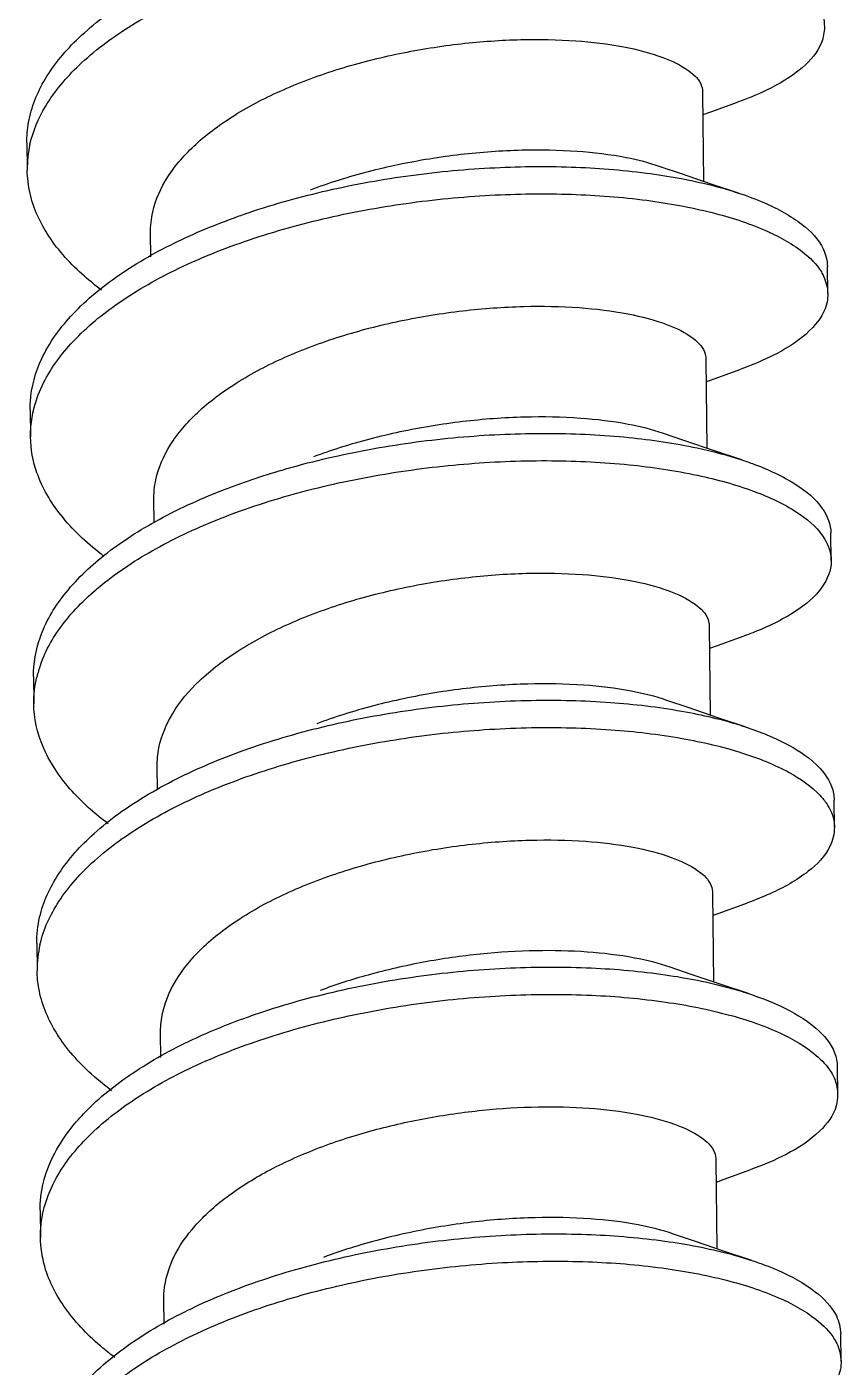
# Model space of a CAD drawing. Header units: millimetres. Extents: x -2947 to 97, y -3022 to 322.
# Drawn here: x -1216.83 to -1213.77, y -2360.47 to -2355.44 of the extents above; entities that cross this region are included whole.
import ezdxf

# ---------------------------------------------------------------- set-up
doc = ezdxf.new("R2010")
doc.units = ezdxf.units.MM
doc.layers.get('0').update_dxf_attribs({"linetype": 'CONTINUOUS'})

msp = doc.modelspace()

# ---------------------------------------------------------------- linework, layer by layer
at = {"color": 7}
for p, q in [((-1214.285522335595, -2356.019185327611, 1e-08), (-1214.289664272396, -2355.68566337621, 1e-08)), ((-1214.259867767795, -2355.75737413251, 1e-08), (-1214.159604768195, -2355.72132818921, 1e-08)), ((-1214.288643352096, -2355.76787113211, 1e-08), (-1214.259867767795, -2355.75737413251, 1e-08)), ((-1216.827523405396, -2355.873824058311, 1e-08), (-1216.826250624695, -2355.976312414611, 1e-08)), ((-1214.370389850695, -2355.990584983011, 1e-08), (-1214.449471939195, -2355.96341626081, 1e-08)), ((-1214.258307534996, -2356.028356712811, 1e-08), (-1214.370389850695, -2355.990584983011, 1e-08)), ((-1214.155365263495, -2356.062507683011, 1e-08), (-1214.258307534996, -2356.028356712811, 1e-08)), ((-1216.362173485695, -2356.30176042841, 1e-08), (-1216.363281412396, -2356.212546640211, 1e-08)), ((-1213.820259453895, -2356.440113124211, 1e-08), (-1213.821532234496, -2356.337624767911, 1e-08)), ((-1214.273077368895, -2357.02129370081, 1e-08), (-1214.277219305696, -2356.687771749411, 1e-08)), ((-1214.247422801095, -2356.75948250581, 1e-08), (-1214.147159801595, -2356.723436562411, 1e-08)), ((-1214.276198385395, -2356.769979505311, 1e-08), (-1214.247422801095, -2356.75948250581, 1e-08)), ((-1216.815078438696, -2356.875932431511, 1e-08), (-1216.813805657995, -2356.978420787911, 1e-08)), ((-1214.357944883995, -2356.992693356311, 1e-08), (-1214.437026972595, -2356.965524634011, 1e-08)), ((-1214.245862568396, -2357.030465086011, 1e-08), (-1214.357944883995, -2356.992693356311, 1e-08)), ((-1214.142920296895, -2357.064616056211, 1e-08), (-1214.245862568396, -2357.030465086011, 1e-08)), ((-1216.349772732395, -2357.300308600611, 1e-08), (-1216.350836445695, -2357.214655013511, 1e-08)), ((-1213.807814487195, -2357.442221497511, 1e-08), (-1213.809087267896, -2357.339733141111, 1e-08)), ((-1214.260632402295, -2358.02340207411, 1e-08), (-1214.264774339096, -2357.689880122711, 1e-08)), ((-1214.263753418795, -2357.772087878611, 1e-08), (-1214.234977834495, -2357.761590879011, 1e-08)), ((-1214.234977834495, -2357.761590879011, 1e-08), (-1214.134714834895, -2357.725544935611, 1e-08)), ((-1216.802633472096, -2357.878040804811, 1e-08), (-1216.801360691395, -2357.980529161111, 1e-08)), ((-1214.345499917395, -2357.994801729511, 1e-08), (-1214.424582005895, -2357.967633007311, 1e-08)), ((-1214.233417601695, -2358.032573459311, 1e-08), (-1214.345499917395, -2357.994801729511, 1e-08)), ((-1214.130475330295, -2358.06672442951, 1e-08), (-1214.233417601695, -2358.032573459311, 1e-08)), ((-1216.337307589495, -2358.304041629211, 1e-08), (-1216.338391479095, -2358.216763386711, 1e-08)), ((-1213.795369520595, -2358.444329870711, 1e-08), (-1213.796642301296, -2358.341841514311, 1e-08)), ((-1214.248187435596, -2359.025510447311, 1e-08), (-1214.252329372496, -2358.691988495911, 1e-08)), ((-1214.251308620496, -2358.77418269291, 1e-08), (-1214.229093978995, -2358.76607351341, 1e-08)), ((-1214.229093978995, -2358.76607351341, 1e-08), (-1214.122164120696, -2358.727615499611, 1e-08)), ((-1216.790188505395, -2358.88014917801, 1e-08), (-1216.788915724695, -2358.98263753431, 1e-08)), ((-1214.333054950695, -2358.99691010281, 1e-08), (-1214.412137039295, -2358.969741380511, 1e-08)), ((-1214.220972635095, -2359.034681832511, 1e-08), (-1214.333054950695, -2358.99691010281, 1e-08)), ((-1214.118030363595, -2359.06883280271, 1e-08), (-1214.220972635095, -2359.034681832511, 1e-08)), ((-1216.324835988695, -2359.308294670311, 1e-08), (-1216.325946512495, -2359.218871760011, 1e-08)), ((-1213.782924553895, -2359.446438243911, 1e-08), (-1213.784197334596, -2359.343949887611, 1e-08)), ((-1214.235742468996, -2360.027618820611, 1e-08), (-1214.239884405795, -2359.694096869211, 1e-08)), ((-1214.238863485495, -2359.776304625011, 1e-08), (-1214.210087901195, -2359.765807625511, 1e-08)), ((-1214.210087901195, -2359.765807625511, 1e-08), (-1214.109824901695, -2359.729761682111, 1e-08)), ((-1216.777743538795, -2359.882257551211, 1e-08), (-1216.776470758095, -2359.98474590761, 1e-08)), ((-1214.320609984095, -2359.99901847601, 1e-08), (-1214.399692072596, -2359.971849753811, 1e-08)), ((-1214.208527668495, -2360.036790205811, 1e-08), (-1214.320609984095, -2359.99901847601, 1e-08)), ((-1214.105585396995, -2360.070941176011, 1e-08), (-1214.208527668495, -2360.036790205811, 1e-08)), ((-1216.312392168295, -2360.310310745811, 1e-08), (-1216.313501545795, -2360.220980133211, 1e-08)), ((-1213.770479587295, -2360.44854661721, 1e-08), (-1213.771752367996, -2360.34605826081, 1e-08))]:
    msp.add_line(p, q, dxfattribs=at)
for centre, radius, start, end in [((-1216.416556203895, -2355.970511150711, 1e-08), 0.4095405429, 167.0722234227725, 180.811285986561), ((-1214.027889356295, -2357.476735542811, 1e-08), 0.2266402113, 33.87768690988183, 34.1312603050741), ((-1216.350778788295, -2357.983342083511, 1e-08), 0.4511656492, 160.8053921230741, 166.7360482625997), ((-1216.368589739295, -2358.978122765511, 1e-08), 0.4201690744, 167.1410192868743, 180.6153924642932)]:
    msp.add_arc(centre, radius, start, end, dxfattribs=at)
for points, start_tangent, end_tangent in [([(-1216.815716060996, -2355.878887656411, 1e-08), (-1216.757519827596, -2355.737039018711, 1e-08), (-1216.631424698796, -2355.582340074611, 1e-08), (-1216.447221529995, -2355.440657469811, 1e-08), (-1216.213137179396, -2355.316801618811, 1e-08), (-1215.939621237296, -2355.214788566311, 1e-08), (-1215.638880386995, -2355.13766103031, 1e-08), (-1215.324334468295, -2355.087352816711, 1e-08), (-1215.010018482395, -2355.064602647911, 1e-08), (-1214.709957184395, -2355.068921245211, 1e-08), (-1214.437540132895, -2355.098613131111, 1e-08), (-1214.204925043995, -2355.150852180511, 1e-08), (-1214.022496037095, -2355.221807554811, 1e-08), (-1213.898400912695, -2355.306814405911, 1e-08), (-1213.860179461395, -2355.35227236731, 1e-08)], (0.2234260978810866, 0.9747208722427313), (0.5468291230234762, -0.8372442357002977)), ([(-1216.827328472795, -2355.873821535611, 1e-08), (-1216.821142164495, -2355.796875516211, 1e-08), (-1216.758792608295, -2355.634550662311, 1e-08), (-1216.632697479495, -2355.479851718211, 1e-08), (-1216.448494310695, -2355.33816911341, 1e-08), (-1216.214409960095, -2355.214313262411, 1e-08), (-1216.049516618395, -2355.148540842011, 1e-08)], (-0.01294030414130141, 0.9999162707590725), (0.9416452198937902, 0.3366070109952784)), ([(-1213.860179461395, -2355.35227236731, 1e-08), (-1213.838188081995, -2355.400581744211, 1e-08), (-1213.833532571295, -2355.438005097511, 1e-08)], (0.5468291229652805, -0.8372442357383072), (0.0004184964622882094, -0.9999999124303517)), ([(-1213.833532571295, -2355.438005097511, 1e-08), (-1213.844559327196, -2355.497428208311, 1e-08), (-1213.917249407895, -2355.591535229111, 1e-08), (-1214.053037881095, -2355.67720630861, 1e-08), (-1214.159587913595, -2355.721375355411, 1e-08)], (0.0004184959220286516, -0.9999999124305778), (-0.9416817033333387, -0.3365049325154416)), ([(-1216.363142704696, -2356.21277171351, 1e-08), (-1216.354875306295, -2356.13351828851, 1e-08), (-1216.298293752596, -2356.001853321311, 1e-08), (-1216.193492881396, -2355.879489111011, 1e-08), (-1216.047111047395, -2355.769641847311, 1e-08), (-1215.864588736795, -2355.67415995081, 1e-08), (-1215.653771344695, -2355.595957359711, 1e-08), (-1215.428668757795, -2355.538402854711, 1e-08), (-1215.196762797096, -2355.501574252811, 1e-08), (-1214.972989336695, -2355.48609074571, 1e-08), (-1214.767006630495, -2355.490586855411, 1e-08)], (-0.01172310283830131, 0.9999312820688443), (0.9974433968537268, -0.07146096887741303)), ([(-1214.767006630495, -2355.490586855411, 1e-08), (-1214.585993950295, -2355.513534506811, 1e-08), (-1214.440546189395, -2355.552755844011, 1e-08), (-1214.342093332695, -2355.60354621441, 1e-08), (-1214.294475814595, -2355.660721173811, 1e-08), (-1214.290875601296, -2355.685542240911, 1e-08)], (0.9974433968543246, -0.07146096886907162), (-0.007247378189997058, -0.9999737374098238)), ([(-1214.761843804896, -2355.906314021411, 1e-08), (-1214.969319202195, -2355.90185439481, 1e-08), (-1215.198646751295, -2355.918108546411, 1e-08), (-1215.433462580695, -2355.95619794401, 1e-08), (-1215.658245403096, -2356.014691777111, 1e-08), (-1215.763928229795, -2356.051032618411, 1e-08)], (-0.9974433968556103, 0.07146096885112478), (-0.9363107383114991, -0.351172609015247)), ([(-1214.449490788196, -2355.963470824711, 1e-08), (-1214.577524610095, -2355.929898646511, 1e-08), (-1214.761843804896, -2355.906314021411, 1e-08)], (-0.9451919844505388, 0.3265151030663855), (-0.9974433968634977, 0.07146096874103358)), ([(-1216.547314852195, -2356.426609047311, 1e-08), (-1216.611293029395, -2356.37462819851, 1e-08), (-1216.745108968495, -2356.223885861111, 1e-08), (-1216.815676371795, -2356.06358439211, 1e-08), (-1216.826055692095, -2355.976309891911, 1e-08)], (-0.799443084952483, 0.6007418363337591), (-0.01294030414913605, 0.9999162707589709)), ([(-1216.037067881995, -2356.150659760211, 1e-08), (-1216.011286882396, -2356.141595986011, 1e-08), (-1215.717115291895, -2356.056988073411, 1e-08), (-1215.405149182095, -2355.998757995911, 1e-08), (-1215.089308596496, -2355.96799747871, 1e-08), (-1214.783686227195, -2355.964574188311, 1e-08), (-1214.501919437095, -2355.987137629911, 1e-08), (-1214.256582571795, -2356.033179325911, 1e-08), (-1214.155345949596, -2356.062449118211, 1e-08)], (0.9416763703996576, 0.3365198559237283), (0.9496886464065507, -0.3131955856752993)), ([(-1216.802794271495, -2356.879400746111, 1e-08), (-1216.769937917495, -2356.785770488911, 1e-08), (-1216.661903630695, -2356.628280707811, 1e-08), (-1216.493843168995, -2356.48229074561, 1e-08), (-1216.273264062795, -2356.352802954811, 1e-08), (-1216.010014101695, -2356.244084342411, 1e-08), (-1215.715842511195, -2356.159476429711, 1e-08), (-1215.403876401396, -2356.101246352311, 1e-08), (-1215.088035815795, -2356.07048583501, 1e-08), (-1214.782413446495, -2356.067062544711, 1e-08), (-1214.500646656395, -2356.089625986311, 1e-08), (-1214.255309791095, -2356.135667682311, 1e-08), (-1214.057353858995, -2356.201632951411, 1e-08), (-1213.915618548795, -2356.283079307111, 1e-08), (-1213.844884671795, -2356.358753060211, 1e-08)], (0.2286282166615294, 0.9735138101466095), (0.5083287840759246, -0.8611630782145111)), ([(-1214.155345949596, -2356.062449118211, 1e-08), (-1214.058626639696, -2356.099144595011, 1e-08), (-1213.916891329495, -2356.180590950811, 1e-08), (-1213.837711108695, -2356.272386061411, 1e-08), (-1213.822220985895, -2356.337645027711, 1e-08)], (0.9496886464141584, -0.3131955856522302), (0.02940253879489956, -0.9995676518937647)), ([(-1216.815016566495, -2356.87593148811, 1e-08), (-1216.814386078396, -2356.846756941611, 1e-08), (-1216.771210698196, -2356.683282132511, 1e-08), (-1216.663176411296, -2356.525792351511, 1e-08), (-1216.495115949695, -2356.37980238921, 1e-08), (-1216.274536843496, -2356.250314598411, 1e-08), (-1216.037067881995, -2356.150659760211, 1e-08)], (-0.01524514118220968, 0.99988378608233), (0.9416763704116797, 0.336519855890087)), ([(-1213.844884671795, -2356.358753060211, 1e-08), (-1213.836438327995, -2356.374874417711, 1e-08), (-1213.820948205296, -2356.440133384011, 1e-08)], (0.5083287846254206, -0.8611630778901536), (0.02940253849469334, -0.9995676519025954)), ([(-1213.820948205296, -2356.440133384011, 1e-08), (-1213.823360175695, -2356.47142480511, 1e-08), (-1213.876985527296, -2356.566925093511, 1e-08), (-1213.994943474095, -2356.655616700411, 1e-08), (-1214.147160885296, -2356.723433530911, 1e-08)], (0.02940253868128175, -0.9995676518971067), (-0.9416399055619086, -0.3366218772649216)), ([(-1216.350709807595, -2357.214720655911, 1e-08), (-1216.343256459096, -2357.139385243311, 1e-08), (-1216.289398983395, -2357.00958627601, 1e-08), (-1216.187020234596, -2356.887148315211, 1e-08), (-1216.041249170795, -2356.77588075321, 1e-08), (-1215.858915745396, -2356.679269825911, 1e-08), (-1215.650963261995, -2356.601072984311, 1e-08), (-1215.426180439595, -2356.542579151211, 1e-08), (-1215.191364610195, -2356.50448975361, 1e-08), (-1214.962037061195, -2356.488235602011, 1e-08), (-1214.754561663796, -2356.492695228611, 1e-08)], (-0.01157109651938901, 0.9999330526216939), (0.9974433968564029, -0.07146096884006158)), ([(-1214.754561663796, -2356.492695228611, 1e-08), (-1214.570242468996, -2356.516279853711, 1e-08), (-1214.423109753596, -2356.556749295411, 1e-08), (-1214.325221610095, -2356.60905306211, 1e-08), (-1214.280491974596, -2356.66732564631, 1e-08), (-1214.278224351995, -2356.687700395411, 1e-08)], (0.9974433968504532, -0.07146096892310544), (-0.02056801976788913, -0.9997884559059621)), ([(-1216.813743785796, -2356.97841984451, 1e-08), (-1216.813113297695, -2356.949245297911, 1e-08), (-1216.802794271495, -2356.879400746111, 1e-08)], (-0.01524514104085215, 0.9998837860844851), (0.2286282170919704, 0.9735138100455211)), ([(-1214.749398838296, -2356.908422394711, 1e-08), (-1214.959383535895, -2356.904026195511, 1e-08), (-1215.191066227196, -2356.920785342611, 1e-08), (-1215.426768890195, -2356.959519831511, 1e-08), (-1215.651009867496, -2357.018446142611, 1e-08), (-1215.751483377695, -2357.053140685511, 1e-08)], (-0.99744339685223, 0.07146096889830696), (-0.9363172059244441, -0.3511553643187613)), ([(-1214.437031828795, -2356.965538654211, 1e-08), (-1214.570160480995, -2356.931032085911, 1e-08), (-1214.749398838296, -2356.908422394711, 1e-08)], (-0.9449215500034899, 0.3272969054833884), (-0.997443396857222, 0.07146096882862904)), ([(-1216.539473576095, -2357.425206929211, 1e-08), (-1216.548897628295, -2357.41797770621, 1e-08), (-1216.700093712295, -2357.27101498311, 1e-08), (-1216.789487187196, -2357.112923648311, 1e-08), (-1216.813743785796, -2356.97841984451, 1e-08)], (-0.7965554985920024, 0.6045654122283596), (-0.01524514118103002, 0.9998837860823478)), ([(-1216.024622974895, -2357.152767969611, 1e-08), (-1215.792570349295, -2357.081037484311, 1e-08), (-1215.484362975196, -2357.014978004211, 1e-08), (-1215.168191338695, -2356.976195930811, 1e-08), (-1214.858162883895, -2356.964916375611, 1e-08), (-1214.568111311195, -2356.980138923211, 1e-08), (-1214.310980140496, -2357.019682210011, 1e-08), (-1214.142904237395, -2357.064567525811, 1e-08)], (0.9415782771908398, 0.3367942219253921), (0.94936952160008, -0.3141616008630516)), ([(-1216.776862928096, -2357.835008847511, 1e-08), (-1216.687298780595, -2357.675195292411, 1e-08), (-1216.536016859395, -2357.52532163571, 1e-08), (-1216.329777034095, -2357.390563289711, 1e-08), (-1216.077788128195, -2357.275422120011, 1e-08), (-1215.791297568596, -2357.18352584061, 1e-08), (-1215.483090194495, -2357.117466360511, 1e-08), (-1215.166918558096, -2357.078684287211, 1e-08), (-1214.856890103295, -2357.067404732011, 1e-08), (-1214.566838530596, -2357.082627279511, 1e-08), (-1214.309707359795, -2357.122170566411, 1e-08), (-1214.096973160196, -2357.182769483811, 1e-08), (-1213.938134147695, -2357.260220672911, 1e-08), (-1213.840286940195, -2357.349569828711, 1e-08)], (0.3285927153199811, 0.9444717187076814), (0.5610899644028994, -0.8277548259275528)), ([(-1214.142904237395, -2357.064567525811, 1e-08), (-1214.098245940795, -2357.080281127411, 1e-08), (-1213.939406928396, -2357.157732316611, 1e-08), (-1213.841559720795, -2357.247081472311, 1e-08), (-1213.809098376895, -2357.33973333411, 1e-08)], (0.9493695216056254, -0.3141616008462936), (0.01736990010357966, -0.9998491319046048)), ([(-1216.802605189396, -2357.878040517011, 1e-08), (-1216.778135708795, -2357.732520491211, 1e-08), (-1216.688571561195, -2357.57270693601, 1e-08), (-1216.537289639996, -2357.42283327941, 1e-08), (-1216.331049814796, -2357.288074933311, 1e-08), (-1216.079060908896, -2357.172933763711, 1e-08), (-1216.024622974895, -2357.152767969611, 1e-08)], (-0.01017237637532545, 0.9999482600409277), (0.941578277201227, 0.3367942218963522)), ([(-1213.839725983096, -2357.35040134161, 1e-08), (-1213.807825596195, -2357.44222169041, 1e-08)], (0.5574210842753398, -0.8302299288783226), (0.01736990052348773, -0.99984913189731)), ([(-1213.807825596195, -2357.44222169041, 1e-08), (-1213.807810327595, -2357.445332466111, 1e-08), (-1213.842170151195, -2357.541738312011, 1e-08), (-1213.941853984695, -2357.632988431611, 1e-08), (-1214.102438528795, -2357.713513631911, 1e-08), (-1214.134702661095, -2357.725578867511, 1e-08)], (0.01736990020636807, -0.9998491319028191), (-0.9412550469854529, -0.3376965154164499)), ([(-1216.338257457895, -2358.216759187711, 1e-08), (-1216.331589885496, -2358.14522781191, 1e-08), (-1216.279996774595, -2358.016653038411, 1e-08), (-1216.179902709095, -2357.89430822451, 1e-08), (-1216.035426375895, -2357.78220480351, 1e-08), (-1215.852124708595, -2357.683911280111, 1e-08), (-1215.643727726396, -2357.60482734981, 1e-08), (-1215.419486749095, -2357.545901038711, 1e-08), (-1215.183784086096, -2357.507166549811, 1e-08), (-1214.952101394795, -2357.490407402611, 1e-08), (-1214.742116697196, -2357.49480360191, 1e-08)], (-0.01176816566237909, 0.9999307527408801), (0.9974433968539239, -0.07146096887466512)), ([(-1214.742116697196, -2357.49480360191, 1e-08), (-1214.562878339895, -2357.517413293111, 1e-08), (-1214.418070756695, -2357.556078179411, 1e-08), (-1214.318759835596, -2357.606607883011, 1e-08), (-1214.270105639695, -2357.66359024331, 1e-08), (-1214.265935317995, -2357.68986826741, 1e-08)], (0.9974433968592878, -0.07146096879979395), (-0.000262880075001076, -0.9999999654470325)), ([(-1216.801332408795, -2357.980528873411, 1e-08), (-1216.789908880295, -2357.87982780741, 1e-08)], (-0.01017237593269301, 0.9999482600454305), (0.2291963683587468, 0.9733802056396882)), ([(-1214.736953871595, -2357.910530767911, 1e-08), (-1214.946500162496, -2357.906123297711, 1e-08), (-1215.177688968896, -2357.92278406281, 1e-08), (-1215.412971622995, -2357.961341614411, 1e-08), (-1215.637553432796, -2358.020233803811, 1e-08), (-1215.739038724695, -2358.055248222411, 1e-08)], (-0.9974433968524106, 0.07146096889578725), (-0.936317858396071, -0.3511536245699242)), ([(-1214.424584386996, -2357.967639875911, 1e-08), (-1214.558394705996, -2357.933011798111, 1e-08), (-1214.736953871595, -2357.910530767911, 1e-08)], (-0.9448369988034302, 0.3275409068988584), (-0.9974433968620889, 0.07146096876069816)), ([(-1216.522739504995, -2358.430581697211, 1e-08), (-1216.649844222996, -2358.317201592411, 1e-08), (-1216.757727983495, -2358.161789724711, 1e-08), (-1216.800699609495, -2357.999143961811, 1e-08), (-1216.801332408795, -2357.980528873411, 1e-08)], (-0.7997888624719265, 0.600281413560225), (-0.01017237643043118, 0.9999482600403672)), ([(-1216.012181598396, -2358.154866302011, 1e-08), (-1215.866186149896, -2358.107275084811, 1e-08), (-1215.562902252895, -2358.033508211111, 1e-08), (-1215.247594363995, -2357.986723646911, 1e-08), (-1214.934331437895, -2357.967503099011, 1e-08), (-1214.637091304895, -2357.975200006811, 1e-08), (-1214.369137810895, -2358.00796835341, 1e-08), (-1214.142429773696, -2358.062844925111, 1e-08), (-1214.130476747596, -2358.06672872441, 1e-08)], (0.9416093968014841, 0.3367072079049472), (0.9496246441287184, -0.3133895902282092)), ([(-1216.778221298596, -2358.884613211011, 1e-08), (-1216.707466882295, -2358.722951714311, 1e-08), (-1216.573536013595, -2358.569632683111, 1e-08), (-1216.382415389796, -2358.429985057211, 1e-08), (-1216.142640114695, -2358.30872857141, 1e-08), (-1215.864913369195, -2358.209763441211, 1e-08), (-1215.561629472296, -2358.135996567511, 1e-08), (-1215.246321583296, -2358.08921200331, 1e-08), (-1214.933058657195, -2358.069991455311, 1e-08), (-1214.635818524195, -2358.077688363111, 1e-08), (-1214.367865030295, -2358.11045670971, 1e-08), (-1214.141156993095, -2358.165333281511, 1e-08), (-1213.965815310395, -2358.238369710311, 1e-08), (-1213.849671967895, -2358.324808415111, 1e-08)], (0.2228186708571387, 0.9748599078418695), (0.6755626312858488, -0.7373026049120811)), ([(-1214.130476747596, -2358.06672872441, 1e-08), (-1213.967088091096, -2358.13588135391, 1e-08), (-1213.850944748596, -2358.22232005871, 1e-08), (-1213.799193821895, -2358.316806245811, 1e-08), (-1213.797157073995, -2358.34183778221, 1e-08)], (0.9496246441045194, -0.3133895903015363), (-0.007249987636460949, -0.9999737184942767)), ([(-1216.790007359096, -2358.880147200711, 1e-08), (-1216.779494079295, -2358.782124854611, 1e-08), (-1216.708739662996, -2358.620463358011, 1e-08), (-1216.574808794195, -2358.467144326811, 1e-08), (-1216.383688170495, -2358.327496700911, 1e-08), (-1216.143912895395, -2358.20624021501, 1e-08), (-1216.012181598396, -2358.154866302011, 1e-08)], (-0.01091486757282502, 0.9999404310587044), (0.9416093968109215, 0.3367072078785551)), ([(-1213.849671967895, -2358.324808415111, 1e-08), (-1213.824590216095, -2358.356458410511, 1e-08)], (0.6755626319310387, -0.7373026043209178), (0.5563377935421191, -0.8309562319861898)), ([(-1213.824590216095, -2358.356458410511, 1e-08), (-1213.797921041195, -2358.419294602211, 1e-08), (-1213.795884293296, -2358.444326138511, 1e-08)], (0.5563377941357813, -0.8309562315887239), (-0.007249987910200978, -0.9999737184922922)), ([(-1213.795884293296, -2358.444326138511, 1e-08), (-1213.812887245296, -2358.516114877811, 1e-08), (-1213.893922343995, -2358.609451839811, 1e-08), (-1214.037434035695, -2358.693643304611, 1e-08), (-1214.122140864096, -2358.727680476511, 1e-08)], (-0.007249987700598021, -0.9999737184938119), (-0.9415098198823904, -0.3369855472643137)), ([(-1216.325805778295, -2359.218905497711, 1e-08), (-1216.319657429796, -2359.149912863911, 1e-08), (-1216.268810329695, -2359.020851863811, 1e-08), (-1216.170239871595, -2358.89909371761, 1e-08), (-1216.026499287196, -2358.786577990611, 1e-08), (-1215.842070967796, -2358.687098489511, 1e-08), (-1215.630271291696, -2358.60661501101, 1e-08), (-1215.405689481895, -2358.54772282161, 1e-08), (-1215.170406827795, -2358.509165270011, 1e-08), (-1214.939218021396, -2358.492504504911, 1e-08), (-1214.729671730496, -2358.496911975111, 1e-08)], (-0.01219214940366449, 0.9999256729842066), (0.9974433968557268, -0.07146096884949972)), ([(-1214.729671730496, -2358.496911975111, 1e-08), (-1214.551112564895, -2358.519393005311, 1e-08), (-1214.408120940295, -2358.557273885211, 1e-08), (-1214.308408272296, -2358.607193025811, 1e-08), (-1214.258337645196, -2358.664039917011, 1e-08), (-1214.253539862495, -2358.691994370611, 1e-08)], (0.9974433968518669, -0.07146096890337605), (0.004876095216910016, -0.9999881117770529)), ([(-1214.724508904995, -2358.912639141211, 1e-08), (-1214.915425367096, -2358.907827136911, 1e-08), (-1215.124523516796, -2358.920432555811, 1e-08), (-1215.338484404995, -2358.951122076711, 1e-08), (-1215.546705222995, -2358.999079308311, 1e-08), (-1215.726590159795, -2359.05736619031, 1e-08)], (-0.9974433968562086, 0.07146096884277282), (-0.9362899963449595, -0.3512279071263497)), ([(-1214.412138156695, -2358.96974460101, 1e-08), (-1214.545822681995, -2358.935144210511, 1e-08), (-1214.724508904995, -2358.912639141211, 1e-08)], (-0.944740341366982, 0.3278195958050684), (-0.9974433968658538, 0.07146096870814879)), ([(-1215.999734340596, -2359.156981078911, 1e-08), (-1215.937637444895, -2359.13564679511, 1e-08), (-1215.640423185695, -2359.054323624111, 1e-08), (-1215.327170582795, -2358.99958583541, 1e-08), (-1215.011857006295, -2358.972369535811, 1e-08), (-1214.708551664595, -2358.972384459611, 1e-08), (-1214.430788672595, -2358.998126903211, 1e-08), (-1214.190963964595, -2359.04694673111, 1e-08), (-1214.118019060895, -2359.068798494711, 1e-08)], (0.9416686718933204, 0.3365413977130753), (0.9497844450739013, -0.3129049502575205)), ([(-1216.509176074095, -2359.433548264611, 1e-08), (-1216.594502713795, -2359.362316322311, 1e-08), (-1216.720471192395, -2359.210043142711, 1e-08), (-1216.782627741796, -2359.048916488311, 1e-08), (-1216.788734578495, -2358.982635557011, 1e-08)], (-0.8001462481406136, 0.599804952952624), (-0.01091486749024261, 0.9999404310596058)), ([(-1216.606211609995, -2359.615101599511, 1e-08), (-1216.430933049195, -2359.470964421111, 1e-08), (-1216.204277886696, -2359.343922939011, 1e-08), (-1215.936364664295, -2359.23813515141, 1e-08), (-1215.639150405096, -2359.156811980411, 1e-08), (-1215.325897802096, -2359.102074191811, 1e-08), (-1215.010584225595, -2359.074857892111, 1e-08), (-1214.707278883895, -2359.074872815911, 1e-08), (-1214.429515891996, -2359.100615259611, 1e-08), (-1214.189691183896, -2359.14943508751, 1e-08), (-1213.998510143595, -2359.217653823211, 1e-08), (-1213.864510566695, -2359.300728564911, 1e-08), (-1213.808494310895, -2359.363322319511, 1e-08)], (0.696759889327322, 0.7173044378954991), (0.5256676265996333, -0.8506900412871357)), ([(-1214.118019060895, -2359.068798494711, 1e-08), (-1213.999782924195, -2359.115165466911, 1e-08), (-1213.865783347396, -2359.19824020851, 1e-08), (-1213.794954992996, -2359.29096606231, 1e-08), (-1213.785109300195, -2359.343966216911, 1e-08)], (0.9497844450655106, -0.3129049502829891), (0.01790280743120563, -0.9998397319001086)), ([(-1216.607484390696, -2359.512613243211, 1e-08), (-1216.432205829796, -2359.368476064811, 1e-08), (-1216.205550667295, -2359.241434582711, 1e-08), (-1215.999734340596, -2359.156981078911, 1e-08)], (0.6967598893445865, 0.7173044378787292), (0.9416686719081033, 0.336541397671711)), ([(-1213.808494310895, -2359.363322319511, 1e-08), (-1213.793682212295, -2359.393454418611, 1e-08), (-1213.783836519596, -2359.446454573311, 1e-08)], (0.5256676266504268, -0.8506900412557488), (0.01790280736341672, -0.9998397319013225)), ([(-1213.783836519596, -2359.446454573311, 1e-08), (-1213.789199895996, -2359.490196432211, 1e-08), (-1213.851282018096, -2359.58514069081, 1e-08), (-1213.977180831595, -2359.672553388711, 1e-08), (-1214.109819952396, -2359.729775538411, 1e-08)], (0.01790280742297777, -0.999839731900256), (-0.9417301468728024, -0.3363693364011202)), ([(-1216.661324469196, -2359.573846016211, 1e-08), (-1216.607484390696, -2359.512613243211, 1e-08)], (0.6192560323638158, 0.7851891277781582), (0.6967598893807155, 0.717304437843635)), ([(-1216.195751397596, -2359.94084288761, 1e-08), (-1216.079025482896, -2359.834079224411, 1e-08), (-1215.924928919695, -2359.736192459611, 1e-08), (-1215.741037854196, -2359.652046995511, 1e-08), (-1215.539423081895, -2359.58546051551, 1e-08), (-1215.331202263895, -2359.537503283911, 1e-08), (-1215.117241375696, -2359.506813763011, 1e-08), (-1214.908143225995, -2359.494208344111, 1e-08), (-1214.717226763895, -2359.499020348311, 1e-08)], (0.6618738500844549, 0.7496152390222471), (0.9974433968566014, -0.07146096883729237)), ([(-1214.717226763895, -2359.499020348311, 1e-08), (-1214.538540540895, -2359.521525417711, 1e-08), (-1214.396320246395, -2359.559148487211, 1e-08), (-1214.297090939095, -2359.60849473501, 1e-08), (-1214.246308843195, -2359.665175635311, 1e-08), (-1214.241131075295, -2359.694063666411, 1e-08)], (0.9974433968597047, -0.07146096879397522), (0.008167808429864934, -0.9999666428963783)), ([(-1216.777597605396, -2359.882255388311, 1e-08), (-1216.774922676995, -2359.82926517531, 1e-08), (-1216.722864504295, -2359.667614147811, 1e-08), (-1216.661324469196, -2359.573846016211, 1e-08)], (-0.01481984675960175, 0.9998901800407993), (0.6192560328323081, 0.7851891274086716)), ([(-1216.765756780895, -2359.886675564611, 1e-08), (-1216.721540705495, -2359.770006196811, 1e-08), (-1216.606211609995, -2359.615101599511, 1e-08)], (0.2262750473052247, 0.9740634491484723), (0.6967598892626735, 0.7173044379582961)), ([(-1216.776324566895, -2359.984743743511, 1e-08), (-1216.773626392496, -2359.931556236111, 1e-08), (-1216.765756780895, -2359.886675564611, 1e-08)], (-0.01480124895416908, 0.9998904555147011), (0.2262750470900845, 0.9740634491984493)), ([(-1214.712063938295, -2359.91474751441, 1e-08), (-1214.918918182496, -2359.910272592911, 1e-08), (-1215.143398774296, -2359.925914053211, 1e-08), (-1215.372805032496, -2359.96237432311, 1e-08), (-1215.597822255196, -2360.019806765011, 1e-08), (-1215.714148452695, -2360.05946587361, 1e-08)], (-0.9974433968555689, 0.07146096885170114), (-0.9362993708431658, -0.3512029159313629)), ([(-1214.399693977896, -2359.971855244411, 1e-08), (-1214.532217057495, -2359.93747281161, 1e-08), (-1214.712063938295, -2359.91474751441, 1e-08)], (-0.9447356174801214, 0.327833209215378), (-0.997443396848803, 0.07146096894614039)), ([(-1216.313428964296, -2360.221135052011, 1e-08), (-1216.312123497495, -2360.186276443311, 1e-08), (-1216.276463233796, -2360.06032181091, 1e-08), (-1216.195751397596, -2359.94084288761, 1e-08)], (-0.0150277044166225, 0.9998870776742574), (0.6618738502056845, 0.7496152389152073)), ([(-1215.987288916396, -2360.15909073171, 1e-08), (-1215.945019830496, -2360.144386036211, 1e-08), (-1215.651937356896, -2360.06184460631, 1e-08), (-1215.342024862295, -2360.005335619211, 1e-08), (-1215.028886487996, -2359.975869730011, 1e-08), (-1214.726267791196, -2359.973272079911, 1e-08), (-1214.447453168096, -2359.99618996151, 1e-08), (-1214.204683492995, -2360.042152119011, 1e-08), (-1214.105565763796, -2360.07088163551, 1e-08)], (0.94168155223712, 0.336505355345629), (0.9497007206041083, -0.3131589712654541)), ([(-1216.497304907996, -2360.435200390011, 1e-08), (-1216.541759272395, -2360.400004226411, 1e-08), (-1216.681742276895, -2360.252109044711, 1e-08), (-1216.760169911696, -2360.094142157511, 1e-08), (-1216.776324566895, -2359.984743743511, 1e-08)], (-0.7995275150328873, 0.6006294637339531), (-0.01480124883658398, 0.9998904555164417)), ([(-1216.753255842395, -2360.88862086371, 1e-08), (-1216.711401898795, -2360.776515180311, 1e-08), (-1216.597764825095, -2360.62135358871, 1e-08), (-1216.425776659595, -2360.478015055211, 1e-08), (-1216.202986107596, -2360.35131174661, 1e-08), (-1215.939166263596, -2360.24532745431, 1e-08), (-1215.645886695396, -2360.163238784411, 1e-08), (-1215.336006868495, -2360.107176070211, 1e-08), (-1215.023113093095, -2360.078130095011, 1e-08), (-1214.720923645695, -2360.075908710611, 1e-08), (-1214.442688112096, -2360.099145250311, 1e-08), (-1214.200607252795, -2360.145358368811, 1e-08), (-1214.005298791096, -2360.211060688311, 1e-08), (-1213.865332514595, -2360.29191149381, 1e-08), (-1213.795134435395, -2360.367174912911, 1e-08)], (0.2268911403635149, 0.9739201252795547), (0.5087325648631791, -0.8609246061344347)), ([(-1214.105565763796, -2360.07088163551, 1e-08), (-1214.008619503595, -2360.107677082611, 1e-08), (-1213.867874456196, -2360.188425789411, 1e-08), (-1213.788636538295, -2360.279391798711, 1e-08), (-1213.772364610695, -2360.346076682911, 1e-08)], (0.9497007206254318, -0.3131589712007878), (0.03007583928854312, -0.9995476196215415)), ([(-1216.765180685896, -2360.884364140811, 1e-08), (-1216.763296149695, -2360.83883902251, 1e-08), (-1216.714212476196, -2360.677016873211, 1e-08), (-1216.601639753595, -2360.52159219131, 1e-08), (-1216.430531152296, -2360.377911893011, 1e-08), (-1216.208405935595, -2360.250808045011, 1e-08), (-1215.987288916396, -2360.15909073171, 1e-08)], (-0.01512855841112214, 0.999885556811579), (0.9416815522411649, 0.3365053553343097)), ([(-1213.795134435395, -2360.367174912911, 1e-08), (-1213.786855045795, -2360.382906791511, 1e-08), (-1213.771116576396, -2360.448565421711, 1e-08)], (0.5087325644087928, -0.8609246064029379), (0.02950806858434034, -0.9995645421324336)), ([(-1213.771116576396, -2360.448565421711, 1e-08), (-1213.773320711495, -2360.478598409911, 1e-08), (-1213.825340294495, -2360.573332548411, 1e-08), (-1213.940654290596, -2360.66149732961, 1e-08), (-1214.097380975695, -2360.731867144711, 1e-08)], (0.02950806884752205, -0.9995645421246643), (-0.9416212172224926, -0.3366741499973398))]:
    msp.add_spline(points, degree=3, dxfattribs=dict(at, start_tangent=start_tangent, end_tangent=end_tangent))

doc.saveas('drawing.dxf')
